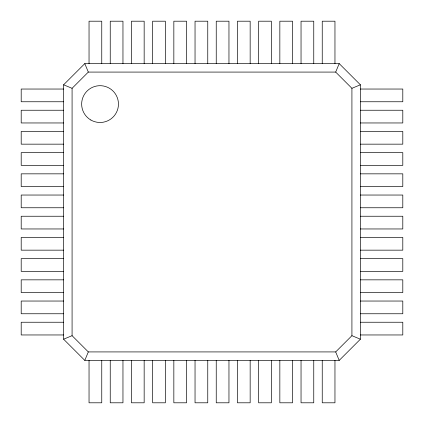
<?xml version="1.0" encoding="UTF-8"?>
<svg xmlns="http://www.w3.org/2000/svg" width="424" height="424" viewBox="0 0 424 424"><rect width="100%" height="100%" fill="white"/><g stroke="black" fill="none" stroke-linecap="round" stroke-linejoin="round"><path stroke-width="0.64" d="M84.8 360.4L339.2 360.4L360.4 339.2L360.4 84.8L339.2 63.6L84.8 63.6L63.6 84.8L63.6 339.2L84.8 360.4L88.314 351.92L335.686 351.92L351.92 335.686L351.92 88.314L335.686 72.08L88.314 72.08L72.08 88.314L72.08 335.686L88.314 351.92M335.686 72.08L339.2 63.6M351.92 88.314L360.4 84.8M63.6 339.2L72.08 335.686M63.6 89.04L21.2 89.04L21.2 101.76L63.6 101.76M360.4 89.04L402.8 89.04L402.8 101.76L360.4 101.76M63.6 110.24L21.2 110.24L21.2 122.96L63.6 122.96M360.4 110.24L402.8 110.24L402.8 122.96L360.4 122.96M63.6 131.44L21.2 131.44L21.2 144.16L63.6 144.16M360.4 131.44L402.8 131.44L402.8 144.16L360.4 144.16M63.6 152.64L21.2 152.64L21.2 165.36L63.6 165.36M360.4 152.64L402.8 152.64L402.8 165.36L360.4 165.36M63.6 173.84L21.2 173.84L21.2 186.56L63.6 186.56M360.4 173.84L402.8 173.84L402.8 186.56L360.4 186.56M63.6 195.04L21.2 195.04L21.2 207.76L63.6 207.76M360.4 195.04L402.8 195.04L402.8 207.76L360.4 207.76M63.6 216.24L21.2 216.24L21.2 228.96L63.6 228.96M360.4 216.24L402.8 216.24L402.8 228.96L360.4 228.96M63.6 237.44L21.2 237.44L21.2 250.16L63.6 250.16M360.4 237.44L402.8 237.44L402.8 250.16L360.4 250.16M63.6 258.64L21.2 258.64L21.2 271.36L63.6 271.36M360.4 258.64L402.8 258.64L402.8 271.36L360.4 271.36M63.6 279.84L21.2 279.84L21.2 292.56L63.6 292.56M360.4 279.84L402.8 279.84L402.8 292.56L360.4 292.56M63.6 301.04L21.2 301.04L21.2 313.76L63.6 313.76M360.4 301.04L402.8 301.04L402.8 313.76L360.4 313.76M63.6 322.24L21.2 322.24L21.2 334.96L63.6 334.96M360.4 322.24L402.8 322.24L402.8 334.96L360.4 334.96M63.6 84.8L72.08 88.314M351.92 335.686L360.4 339.2M335.686 351.92L339.2 360.4M84.8 63.6L88.314 72.08M334.96 63.6L334.96 21.2L322.24 21.2L322.24 63.6M334.96 360.4L334.96 402.8L322.24 402.8L322.24 360.4M313.76 63.6L313.76 21.2L301.04 21.2L301.04 63.6M313.76 360.4L313.76 402.8L301.04 402.8L301.04 360.4M292.56 63.6L292.56 21.2L279.84 21.2L279.84 63.6M292.56 360.4L292.56 402.8L279.84 402.8L279.84 360.4M271.36 63.6L271.36 21.2L258.64 21.2L258.64 63.6M271.36 360.4L271.36 402.8L258.64 402.8L258.64 360.4M250.16 63.6L250.16 21.2L237.44 21.2L237.44 63.6M250.16 360.4L250.16 402.8L237.44 402.8L237.44 360.4M228.96 63.6L228.96 21.2L216.24 21.2L216.24 63.6M228.96 360.4L228.96 402.8L216.24 402.8L216.24 360.4M207.76 63.6L207.76 21.2L195.04 21.2L195.04 63.6M207.76 360.4L207.76 402.8L195.04 402.8L195.04 360.4M186.56 63.6L186.56 21.2L173.84 21.2L173.84 63.6M186.56 360.4L186.56 402.8L173.84 402.8L173.84 360.4M165.36 63.6L165.36 21.2L152.64 21.2L152.64 63.6M165.36 360.4L165.36 402.8L152.64 402.8L152.64 360.4M144.16 63.6L144.16 21.2L131.44 21.2L131.44 63.6M144.16 360.4L144.16 402.8L131.44 402.8L131.44 360.4M122.96 63.6L122.96 21.2L110.24 21.2L110.24 63.6M122.96 360.4L122.96 402.8L110.24 402.8L110.24 360.4M101.76 63.6L101.76 21.2L89.04 21.2L89.04 63.6M101.76 360.4L101.76 402.8L89.04 402.8L89.04 360.4M90.853 120.019A18.402 18.402 0 0 0 118.455 104.087A18.402 18.402 0 0 0 90.853 88.15A18.402 18.402 0 0 0 90.853 120.019"/></g></svg>
